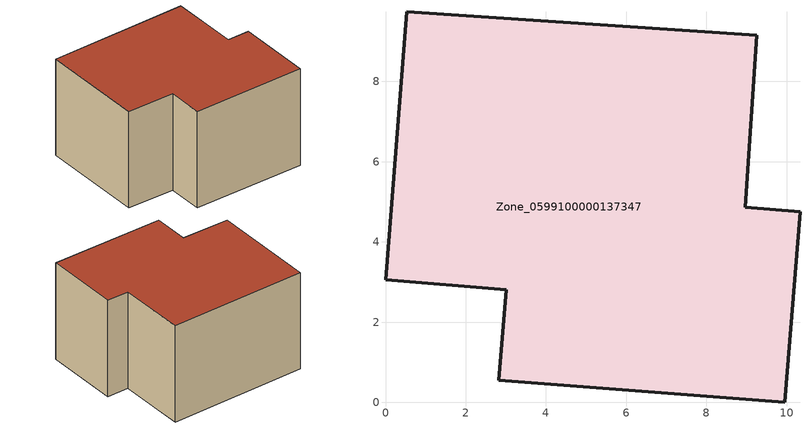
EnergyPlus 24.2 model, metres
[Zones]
Zone_0599100000137347
 floor ground (C_G): 8.97,4.86 10.33,4.75 9.95,0 2.82,0.55 3.01,2.8 0,3.06 0.53,9.74 9.26,9.15 z7.43
 wall outside (C_F): 10.33,4.75 8.97,4.86 9.26,9.15 0.53,9.74 0,3.06 3.01,2.8 2.82,0.55 9.95,0 10.33,4.75 z7.43:13.77
 roof outside (C_R): 8.97,4.86 9.26,9.15 0.53,9.74 0,3.06 3.01,2.8 2.82,0.55 9.95,0 10.33,4.75 z13.77
[BUILDING]
Pand.0599100000137347: North Axis=0; Terrain=City; Loads Convergence Tolerance Value=0.04; Temperature Convergence Tolerance Value=0.4; Solar Distribution=FullExterior; Maximum Number of Warmup Days=25; Minimum Number of Warmup Days=1
[Site:Location]
Rotterdam.The.Hague.AP_ZH_NLD Design_Conditions: Latitude=51.96; Longitude=4.45; Time Zone=1; Elevation=-4.5
[SITE:GROUNDTEMPERATURE:BUILDINGSURFACE]
18, 18, 18, 18, 18, 18, 18, 18, 18, 18, 18, 18
[MATERIAL] Thermal Absorptance=0.9; Solar Absorptance=0.7; Visible Absorptance=0.7
Name | Roughness | Thickness | Conductivity | Density | Specific Heat
G.TC.1946 | MediumSmooth | 0.15 | 1 | 540 | 1210
F.TC.1946 | Rough | 0.3 | 0.857143 | 1920 | 840
R.TC.1946 | MediumRough | 0.2 | 0.909091 | 1500 | 1000
[CONSTRUCTION]
C_G: G.TC.1946
C_F: F.TC.1946
C_R: R.TC.1946
[ZONE]
Zone_0599100000137347: Type=1; Multiplier=1; Ceiling Height=Autocalculate; Volume=Autocalculate; Floor Area=autocalculate; Part of Total Floor Area=Yes
[ZONEINFILTRATION:DESIGNFLOWRATE]
Infil_Zone_0599100000137347: Zone or ZoneList or Space or SpaceList=Zone_0599100000137347; Schedule=AlwaysOn; Design Flow Rate Calculation Method=Flow/Area; Flow Rate per Floor Area=0.003; Constant Term Coefficient=1; Temperature Term Coefficient=0; Velocity Term Coefficient=0; Velocity Squared Term Coefficient=0
[HVACTEMPLATE:ZONE:IDEALLOADSAIRSYSTEM]
Zone_0599100000137347: Maximum Heating Supply Air Temperature=50; Minimum Cooling Supply Air Temperature=13; Maximum Heating Supply Air Humidity Ratio=0.0156; Minimum Cooling Supply Air Humidity Ratio=0.0077; Heating Limit=NoLimit; Cooling Limit=NoLimit; Dehumidification Control Type=ConstantSensibleHeatRatio; Cooling Sensible Heat Ratio=0.7; Dehumidification Setpoint=60; Humidification Control Type=None; Humidification Setpoint=30; Outdoor Air Method=None; Outdoor Air Flow Rate per Person=0.00944; Outdoor Air Flow Rate per Zone Floor Area=0; Outdoor Air Flow Rate per Zone=0; Demand Controlled Ventilation Type=None; Outdoor Air Economizer Type=NoEconomizer; Heat Recovery Type=None; Sensible Heat Recovery Effectiveness=0.7; Latent Heat Recovery Effectiveness=0.65
[ZONECONTROL:THERMOSTAT]
ThermostatControl_Zone_0599100000137347: Zone or ZoneList=Zone_0599100000137347; Control Type Schedule=DualSetpointControlType; Control 1=Thermostat_Zone_0599100000137347; Temperature Difference Between Cutout And Setpoint=0
[THERMOSTATSETPOINT:DUALSETPOINT]
Thermostat_Zone_0599100000137347: Heating Setpoint Temperature Schedule=HeatingSetpoint_Zone_0599100000137347; Cooling Setpoint Temperature Schedule=CoolingSetpoint_Zone_0599100000137347
[SCHEDULE:COMPACT]
HeatingSetpoint_Zone_0599100000137347: Through: 12/31, For: AllDays, Until: 24:00, 21
CoolingSetpoint_Zone_0599100000137347: Through: 12/31, For: AllDays, Until: 24:00, 24
DualSetpointControlType: Through: 12/31, For: AllDays, Until: 24:00, 4
AlwaysOn: Through: 12/31, For: AllDays, Until: 24:00, 1
